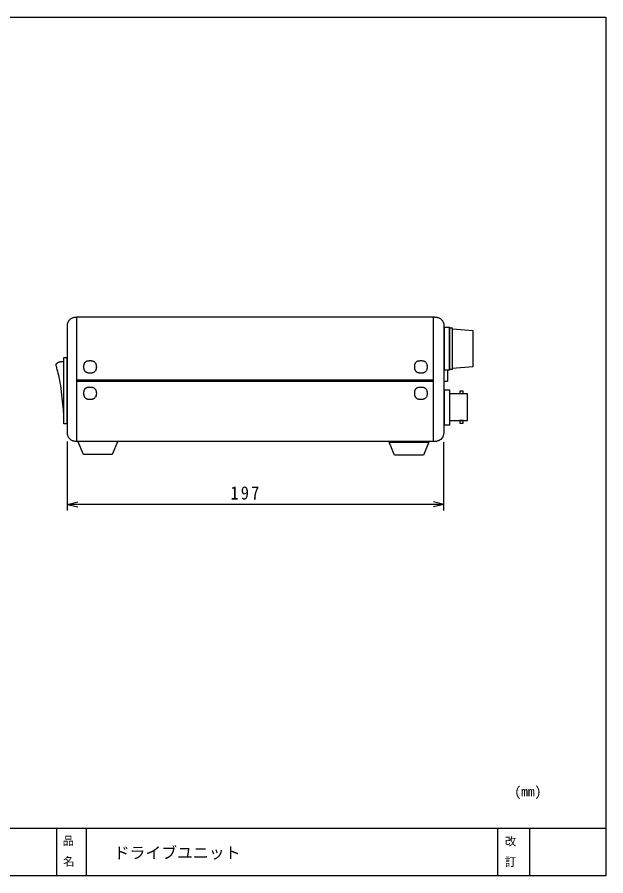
# Model space of a CAD drawing. Units: millimetres on the paper. Extents: x -142 to 142, y -95 to 95.
# Drawn here: x 11.9 to 141.8, y -94.8 to 94.8 of the extents above; entities that cross this region are included whole.
import ezdxf
from ezdxf.enums import TextEntityAlignment as Align

# ---------------------------------------------------------------- set-up
doc = ezdxf.new("R2010")
doc.units = ezdxf.units.MM
for name, color, linetype in [('0-0_0', 7, 'Continuous'), ('0-1_外形線', 7, 'Continuous'), ('0-3_枠', 7, 'Continuous')]:
    doc.layers.add(name, color=color, linetype=linetype)
doc.styles.add('ＭＳ ゴシック', font='')
doc.styles.get('ＭＳ ゴシック').set_extended_font_data('MS Gothic')

msp = doc.modelspace()

# ---------------------------------------------------------------- linework, layer by layer
at = {"layer": '0-0_0'}
for p, q in [((24.938, 28.573), (24.938, 1.121)), ((103.727, 28.573), (103.727, 1.121)), ((24.938, 14.762), (103.727, 14.762)), ((24.938, 14.418), (103.727, 14.418)), ((22.949, -14.144), (22.949, 1.091)), ((106.068, -14.144), (106.068, 0.969)), ((22.983, -12.786), (25.277, -12.216)), ((22.983, -12.786), (25.277, -13.359)), ((106.068, -12.786), (22.983, -12.786)), ((106.068, -12.786), (103.774, -12.214)), ((106.068, -12.786), (103.774, -13.357))]:
    msp.add_line(p, q, dxfattribs=at)
for points in [[(24.06, 28.429), (24.194, 28.482), (24.329, 28.524), (24.463, 28.555), (24.593, 28.577), (24.718, 28.592), (24.835, 28.601), (24.943, 28.606), (25.038, 28.607), (25.119, 28.608), (25.202, 28.608), (25.379, 28.608), (25.757, 28.608), (26.448, 28.608), (27.559, 28.608), (29.199, 28.608), (31.48, 28.608), (34.508, 28.608), (38.395, 28.608), (43.195, 28.608), (48.747, 28.608), (54.836, 28.608), (61.247, 28.608), (67.766, 28.608), (74.178, 28.608), (80.267, 28.608), (85.819, 28.608), (90.619, 28.608), (94.505, 28.608), (97.534, 28.608), (99.814, 28.608), (101.455, 28.608), (102.566, 28.608), (103.256, 28.608), (103.635, 28.608), (103.811, 28.608), (103.895, 28.608), (103.976, 28.607), (104.071, 28.606), (104.179, 28.601)], [(104.179, 28.601), (104.296, 28.592), (104.421, 28.577), (104.551, 28.555), (104.685, 28.524), (104.82, 28.482), (104.954, 28.429), (105.085, 28.363), (105.213, 28.285), (105.334, 28.196), (105.45, 28.097), (105.557, 27.99), (105.656, 27.875), (105.745, 27.753), (105.824, 27.626), (105.89, 27.495), (105.943, 27.361), (105.984, 27.226), (106.015, 27.092), (106.038, 26.962), (106.053, 26.837), (106.062, 26.72), (106.066, 26.612), (106.068, 26.517), (106.068, 26.436), (106.068, 26.362), (106.068, 26.257), (106.068, 26.07), (106.068, 25.754), (106.068, 25.26), (106.068, 24.54), (106.068, 23.544), (106.068, 22.225), (106.068, 20.533), (106.068, 18.451), (106.068, 16.089), (106.068, 13.587), (106.068, 11.085), (106.068, 8.723), (106.068, 6.642)], [(22.949, 4.599), (22.949, 5.265), (22.949, 6.145), (22.949, 7.273), (22.949, 8.666), (22.949, 10.277), (22.949, 12.044), (22.949, 13.904), (22.949, 15.796), (22.949, 17.656), (22.949, 19.423), (22.949, 21.034), (22.949, 22.427), (22.949, 23.555), (22.949, 24.435), (22.949, 25.101), (22.949, 25.585), (22.949, 25.921), (22.949, 26.14), (22.949, 26.278), (22.949, 26.365), (22.949, 26.436), (22.949, 26.517), (22.951, 26.612), (22.955, 26.72), (22.964, 26.837), (22.979, 26.962), (23.001, 27.092), (23.032, 27.226), (23.074, 27.361), (23.127, 27.495), (23.193, 27.626), (23.271, 27.753), (23.36, 27.875), (23.458, 27.99), (23.566, 28.097), (23.681, 28.196), (23.802, 28.285), (23.929, 28.363), (24.06, 28.429)], [(22.14, 18.736), (22.123, 18.736), (22.075, 18.735), (22, 18.732), (21.905, 18.727), (21.792, 18.719), (21.669, 18.708), (21.538, 18.691), (21.406, 18.669), (21.278, 18.64), (21.156, 18.605), (21.043, 18.565), (20.939, 18.52), (20.843, 18.474), (20.756, 18.426), (20.678, 18.379), (20.61, 18.335), (20.551, 18.294), (20.501, 18.259), (20.462, 18.23), (20.433, 18.199), (20.415, 18.161), (20.409, 18.106), (20.416, 18.028), (20.435, 17.919), (20.468, 17.77), (20.515, 17.575), (20.577, 17.325), (20.654, 17.015), (20.744, 16.647), (20.844, 16.225), (20.952, 15.753), (21.063, 15.236), (21.177, 14.676), (21.29, 14.079), (21.399, 13.449), (21.501, 12.789), (21.595, 12.104), (21.68, 11.408), (21.757, 10.71)], [(21.757, 10.71), (21.825, 10.025), (21.886, 9.365), (21.938, 8.742), (21.984, 8.169), (22.023, 7.659), (22.054, 7.223), (22.08, 6.876), (22.1, 6.632), (22.115, 6.509), (22.126, 6.523), (22.133, 6.689), (22.137, 7.026), (22.139, 7.548), (22.14, 8.272), (22.14, 9.215), (22.14, 10.377), (22.14, 11.696), (22.14, 13.094), (22.14, 14.491), (22.14, 15.81), (22.14, 16.973), (22.14, 17.9), (22.14, 18.514), (22.14, 18.736)], [(26.63, 17.094), (26.618, 17.175), (26.609, 17.257), (26.604, 17.34), (26.601, 17.424), (26.6, 17.508), (26.6, 17.592), (26.6, 17.677), (26.601, 17.761), (26.604, 17.844), (26.609, 17.927), (26.618, 18.009), (26.63, 18.09), (26.648, 18.17), (26.672, 18.249), (26.702, 18.326), (26.74, 18.401), (26.785, 18.474), (26.836, 18.544), (26.893, 18.61), (26.954, 18.672), (27.02, 18.729), (27.09, 18.78), (27.163, 18.824), (27.238, 18.862), (27.315, 18.893), (27.394, 18.917), (27.474, 18.934), (27.555, 18.947), (27.638, 18.956), (27.721, 18.961), (27.804, 18.964), (27.888, 18.965), (27.972, 18.965), (28.057, 18.965), (28.141, 18.963), (28.226, 18.959), (28.312, 18.951), (28.398, 18.938), (28.486, 18.919)], [(29.344, 17.593), (29.333, 17.356), (29.302, 17.15), (29.254, 16.973), (29.192, 16.822), (29.117, 16.695), (29.034, 16.589), (28.944, 16.502), (28.851, 16.43), (28.757, 16.373), (28.665, 16.327), (28.575, 16.292), (28.486, 16.265), (28.398, 16.246), (28.312, 16.233), (28.226, 16.225), (28.141, 16.221), (28.057, 16.22), (27.972, 16.22), (27.888, 16.22), (27.804, 16.221), (27.721, 16.223), (27.638, 16.229), (27.555, 16.237), (27.474, 16.25), (27.394, 16.268), (27.315, 16.292), (27.238, 16.322), (27.163, 16.36), (27.09, 16.405), (27.02, 16.456), (26.954, 16.512), (26.893, 16.574), (26.836, 16.64), (26.785, 16.71), (26.74, 16.783), (26.702, 16.858), (26.672, 16.935), (26.648, 17.014), (26.63, 17.094)], [(28.486, 18.919), (28.575, 18.892), (28.665, 18.857), (28.757, 18.811), (28.851, 18.754), (28.944, 18.682), (29.034, 18.595), (29.117, 18.489), (29.192, 18.362), (29.254, 18.211), (29.302, 18.034), (29.333, 17.829), (29.344, 17.593)], [(99.655, 17.094), (99.642, 17.175), (99.633, 17.257), (99.628, 17.34), (99.625, 17.424), (99.624, 17.508), (99.624, 17.592), (99.624, 17.677), (99.625, 17.761), (99.628, 17.844), (99.633, 17.927), (99.642, 18.009), (99.655, 18.09), (99.673, 18.17), (99.696, 18.249), (99.727, 18.326), (99.765, 18.401), (99.809, 18.474), (99.861, 18.544), (99.917, 18.61), (99.979, 18.672), (100.045, 18.729), (100.115, 18.78), (100.188, 18.824), (100.263, 18.862), (100.34, 18.893), (100.419, 18.917), (100.499, 18.934), (100.58, 18.947), (100.662, 18.956), (100.745, 18.961), (100.829, 18.964), (100.913, 18.965), (100.997, 18.965), (101.081, 18.965), (101.165, 18.963), (101.25, 18.959), (101.335, 18.951), (101.422, 18.938), (101.509, 18.919)], [(102.369, 17.593), (102.358, 17.356), (102.327, 17.15), (102.279, 16.973), (102.216, 16.822), (102.142, 16.695), (102.058, 16.589), (101.968, 16.502), (101.875, 16.43), (101.781, 16.373), (101.689, 16.327), (101.598, 16.292), (101.509, 16.265), (101.422, 16.246), (101.335, 16.233), (101.25, 16.225), (101.165, 16.221), (101.081, 16.22), (100.997, 16.22), (100.913, 16.22), (100.829, 16.221), (100.745, 16.223), (100.662, 16.229), (100.58, 16.237), (100.499, 16.25), (100.419, 16.268), (100.34, 16.292), (100.263, 16.322), (100.188, 16.36), (100.115, 16.405), (100.045, 16.456), (99.979, 16.512), (99.917, 16.574), (99.861, 16.64), (99.809, 16.71), (99.765, 16.783), (99.727, 16.858), (99.696, 16.935), (99.673, 17.014), (99.655, 17.094)], [(101.509, 18.919), (101.598, 18.892), (101.689, 18.857), (101.781, 18.811), (101.875, 18.754), (101.968, 18.682), (102.058, 18.595), (102.142, 18.489), (102.216, 18.362), (102.279, 18.211), (102.327, 18.034), (102.358, 17.829), (102.369, 17.593)], [(106.852, 16.791), (106.852, 14.339), (106.188, 14.339)], [(26.63, 11.261), (26.618, 11.342), (26.609, 11.425), (26.604, 11.508), (26.601, 11.591), (26.6, 11.675), (26.6, 11.76), (26.6, 11.844), (26.601, 11.928), (26.604, 12.011), (26.609, 12.094), (26.618, 12.177), (26.63, 12.258), (26.648, 12.338), (26.672, 12.416), (26.702, 12.494), (26.74, 12.569), (26.785, 12.642), (26.836, 12.711), (26.893, 12.777), (26.954, 12.839), (27.02, 12.896), (27.09, 12.947), (27.163, 12.991), (27.238, 13.029), (27.315, 13.06), (27.394, 13.083), (27.474, 13.101), (27.555, 13.114), (27.638, 13.123), (27.721, 13.128), (27.804, 13.13), (27.888, 13.131), (27.972, 13.132), (28.057, 13.131), (28.141, 13.13), (28.226, 13.126), (28.312, 13.118), (28.398, 13.105), (28.486, 13.086)], [(29.344, 11.76), (29.333, 11.523), (29.302, 11.318), (29.254, 11.141), (29.192, 10.99), (29.117, 10.862), (29.034, 10.756), (28.944, 10.669), (28.851, 10.598), (28.757, 10.54), (28.665, 10.494), (28.575, 10.459), (28.486, 10.432), (28.398, 10.413), (28.312, 10.4), (28.226, 10.392), (28.141, 10.388), (28.057, 10.387), (27.972, 10.386), (27.888, 10.387), (27.804, 10.388), (27.721, 10.39), (27.638, 10.395), (27.555, 10.404), (27.474, 10.417), (27.394, 10.435), (27.315, 10.458), (27.238, 10.489), (27.163, 10.527), (27.09, 10.572), (27.02, 10.623), (26.954, 10.679), (26.893, 10.741), (26.836, 10.807), (26.785, 10.877), (26.74, 10.95), (26.702, 11.025), (26.672, 11.102), (26.648, 11.181), (26.63, 11.261)], [(28.486, 13.086), (28.575, 13.059), (28.665, 13.024), (28.757, 12.978), (28.851, 12.921), (28.944, 12.85), (29.034, 12.762), (29.117, 12.656), (29.192, 12.529), (29.254, 12.378), (29.302, 12.201), (29.333, 11.996), (29.344, 11.76)], [(99.655, 11.261), (99.642, 11.342), (99.633, 11.425), (99.628, 11.508), (99.625, 11.591), (99.624, 11.675), (99.624, 11.76), (99.624, 11.844), (99.625, 11.928), (99.628, 12.011), (99.633, 12.094), (99.642, 12.177), (99.655, 12.258), (99.673, 12.338), (99.696, 12.416), (99.727, 12.494), (99.765, 12.569), (99.809, 12.642), (99.861, 12.711), (99.917, 12.777), (99.979, 12.839), (100.045, 12.896), (100.115, 12.947), (100.188, 12.991), (100.263, 13.029), (100.34, 13.06), (100.419, 13.083), (100.499, 13.101), (100.58, 13.114), (100.662, 13.123), (100.745, 13.128), (100.829, 13.13), (100.913, 13.131), (100.997, 13.132), (101.081, 13.131), (101.165, 13.13), (101.25, 13.126), (101.335, 13.118), (101.422, 13.105), (101.509, 13.086)], [(102.369, 11.76), (102.358, 11.523), (102.327, 11.318), (102.279, 11.141), (102.216, 10.99), (102.142, 10.862), (102.058, 10.756), (101.968, 10.669), (101.875, 10.598), (101.781, 10.54), (101.689, 10.494), (101.598, 10.459), (101.509, 10.432), (101.422, 10.413), (101.335, 10.4), (101.25, 10.392), (101.165, 10.388), (101.081, 10.387), (100.997, 10.386), (100.913, 10.387), (100.829, 10.388), (100.745, 10.39), (100.662, 10.395), (100.58, 10.404), (100.499, 10.417), (100.419, 10.435), (100.34, 10.458), (100.263, 10.489), (100.188, 10.527), (100.115, 10.572), (100.045, 10.623), (99.979, 10.679), (99.917, 10.741), (99.861, 10.807), (99.809, 10.877), (99.765, 10.95), (99.727, 11.025), (99.696, 11.102), (99.673, 11.181), (99.655, 11.261)], [(101.509, 13.086), (101.598, 13.059), (101.689, 13.024), (101.781, 12.978), (101.875, 12.921), (101.968, 12.85), (102.058, 12.762), (102.142, 12.656), (102.216, 12.529), (102.279, 12.378), (102.327, 12.201), (102.358, 11.996), (102.369, 11.76)], [(107.261, 5.72), (111.258, 5.72), (111.258, 11.603), (107.261, 11.603)], [(106.068, 6.642), (106.068, 4.981), (106.068, 3.882), (106.068, 3.485)], [(29.199, 1.091), (27.559, 1.091), (26.448, 1.091), (25.757, 1.091), (25.379, 1.091), (25.202, 1.091), (25.119, 1.091), (25.038, 1.091), (24.943, 1.093), (24.835, 1.098), (24.718, 1.107), (24.593, 1.122), (24.463, 1.144), (24.329, 1.175), (24.194, 1.216), (24.06, 1.27), (23.929, 1.336), (23.802, 1.414), (23.681, 1.503), (23.566, 1.602), (23.458, 1.71), (23.36, 1.825), (23.271, 1.947), (23.193, 2.074), (23.127, 2.205), (23.074, 2.339), (23.032, 2.474), (23.001, 2.608), (22.979, 2.739), (22.964, 2.863), (22.955, 2.981), (22.951, 3.088), (22.949, 3.183), (22.949, 3.264), (22.949, 3.335), (22.949, 3.423), (22.949, 3.56), (22.949, 3.779), (22.949, 4.115), (22.949, 4.599)], [(106.068, 3.485), (106.049, 3.073), (105.995, 2.715), (105.911, 2.406), (105.802, 2.143), (105.672, 1.921), (105.526, 1.736), (105.37, 1.583), (105.207, 1.459), (105.044, 1.359), (104.883, 1.279), (104.727, 1.217), (104.578, 1.17), (104.436, 1.137), (104.304, 1.114), (104.182, 1.101), (104.072, 1.094), (103.976, 1.091), (103.895, 1.091), (103.811, 1.091), (103.635, 1.091), (103.256, 1.091), (102.566, 1.091), (101.455, 1.091), (99.814, 1.091), (97.534, 1.091), (94.505, 1.091), (90.619, 1.091), (85.819, 1.091), (80.267, 1.091), (74.178, 1.091), (67.766, 1.091), (61.247, 1.091), (54.836, 1.091), (48.747, 1.091), (43.195, 1.091), (38.395, 1.091), (34.508, 1.091), (31.48, 1.091), (29.199, 1.091)]]:
    msp.add_lwpolyline(points, dxfattribs=at)
for points in [[(107.272, 16.863), (106.215, 16.863), (106.215, 26.384), (107.272, 26.384)], [(107.908, 17.006), (107.32, 17.006), (107.32, 26.242), (107.908, 26.242)], [(112.465, 17.62), (107.981, 17.249), (107.981, 25.997), (112.465, 25.626)], [(22.836, 5.005), (22.14, 5.005), (22.14, 19.688), (22.836, 19.688)], [(107.261, 4.74), (106.215, 4.74), (106.215, 12.518), (107.261, 12.518)], [(110.324, 12.256), (109.589, 12.256), (109.589, 11.685), (110.324, 11.685)], [(110.324, 5.722), (109.589, 5.722), (109.589, 5.151), (110.324, 5.151)], [(32.836, -1.761), (26.473, -1.761), (25.277, 1.143), (34.057, 1.143)], [(101.527, -1.93), (95.161, -1.93), (93.967, 0.969), (102.748, 0.969)]]:
    msp.add_lwpolyline(points, close=True, dxfattribs=at)
at = {"layer": '0-3_枠'}
for p, q in [((141.803, -84.358), (-141.803, -84.354)), ((20.51, -84.522), (20.51, -94.842)), ((27.092, -84.522), (27.092, -94.842)), ((117.874, -84.522), (117.874, -94.842)), ((124.987, -84.522), (124.987, -94.842))]:
    msp.add_line(p, q, dxfattribs=at)
msp.add_lwpolyline([(-141.803, 94.842), (141.803, 94.842), (141.803, -94.842), (-141.803, -94.842)], close=True, dxfattribs=at)

# ---------------------------------------------------------------- texts
at = {"layer": '0-0_0', "insert": (58.95, -11.762), "char_height": 2.933, "attachment_point": 7, "style": 'ＭＳ ゴシック'}
msp.add_mtext('\\T1.27;\\W0.9;197', dxfattribs=at)
at = {"layer": '0-1_外形線', "style": 'ＭＳ ゴシック'}
msp.add_text('ドライブユニット', height=2.566, dxfattribs=at).set_placement((33.17, -91.802), align=Align.BOTTOM_LEFT)
at = {"layer": '0-3_枠', "style": 'ＭＳ ゴシック'}
for s, height, p in [('(mm)', 2.199, (121.616, -77.977)), ('品', 1.833, (21.897, -88.569)), ('改', 1.833, (119.527, -88.697)), ('名', 1.833, (22.011, -93.148)), ('訂', 1.833, (119.527, -93.233))]:
    msp.add_text(s, height=height, dxfattribs=at).set_placement(p, align=Align.BOTTOM_LEFT)

doc.saveas('drawing.dxf')
